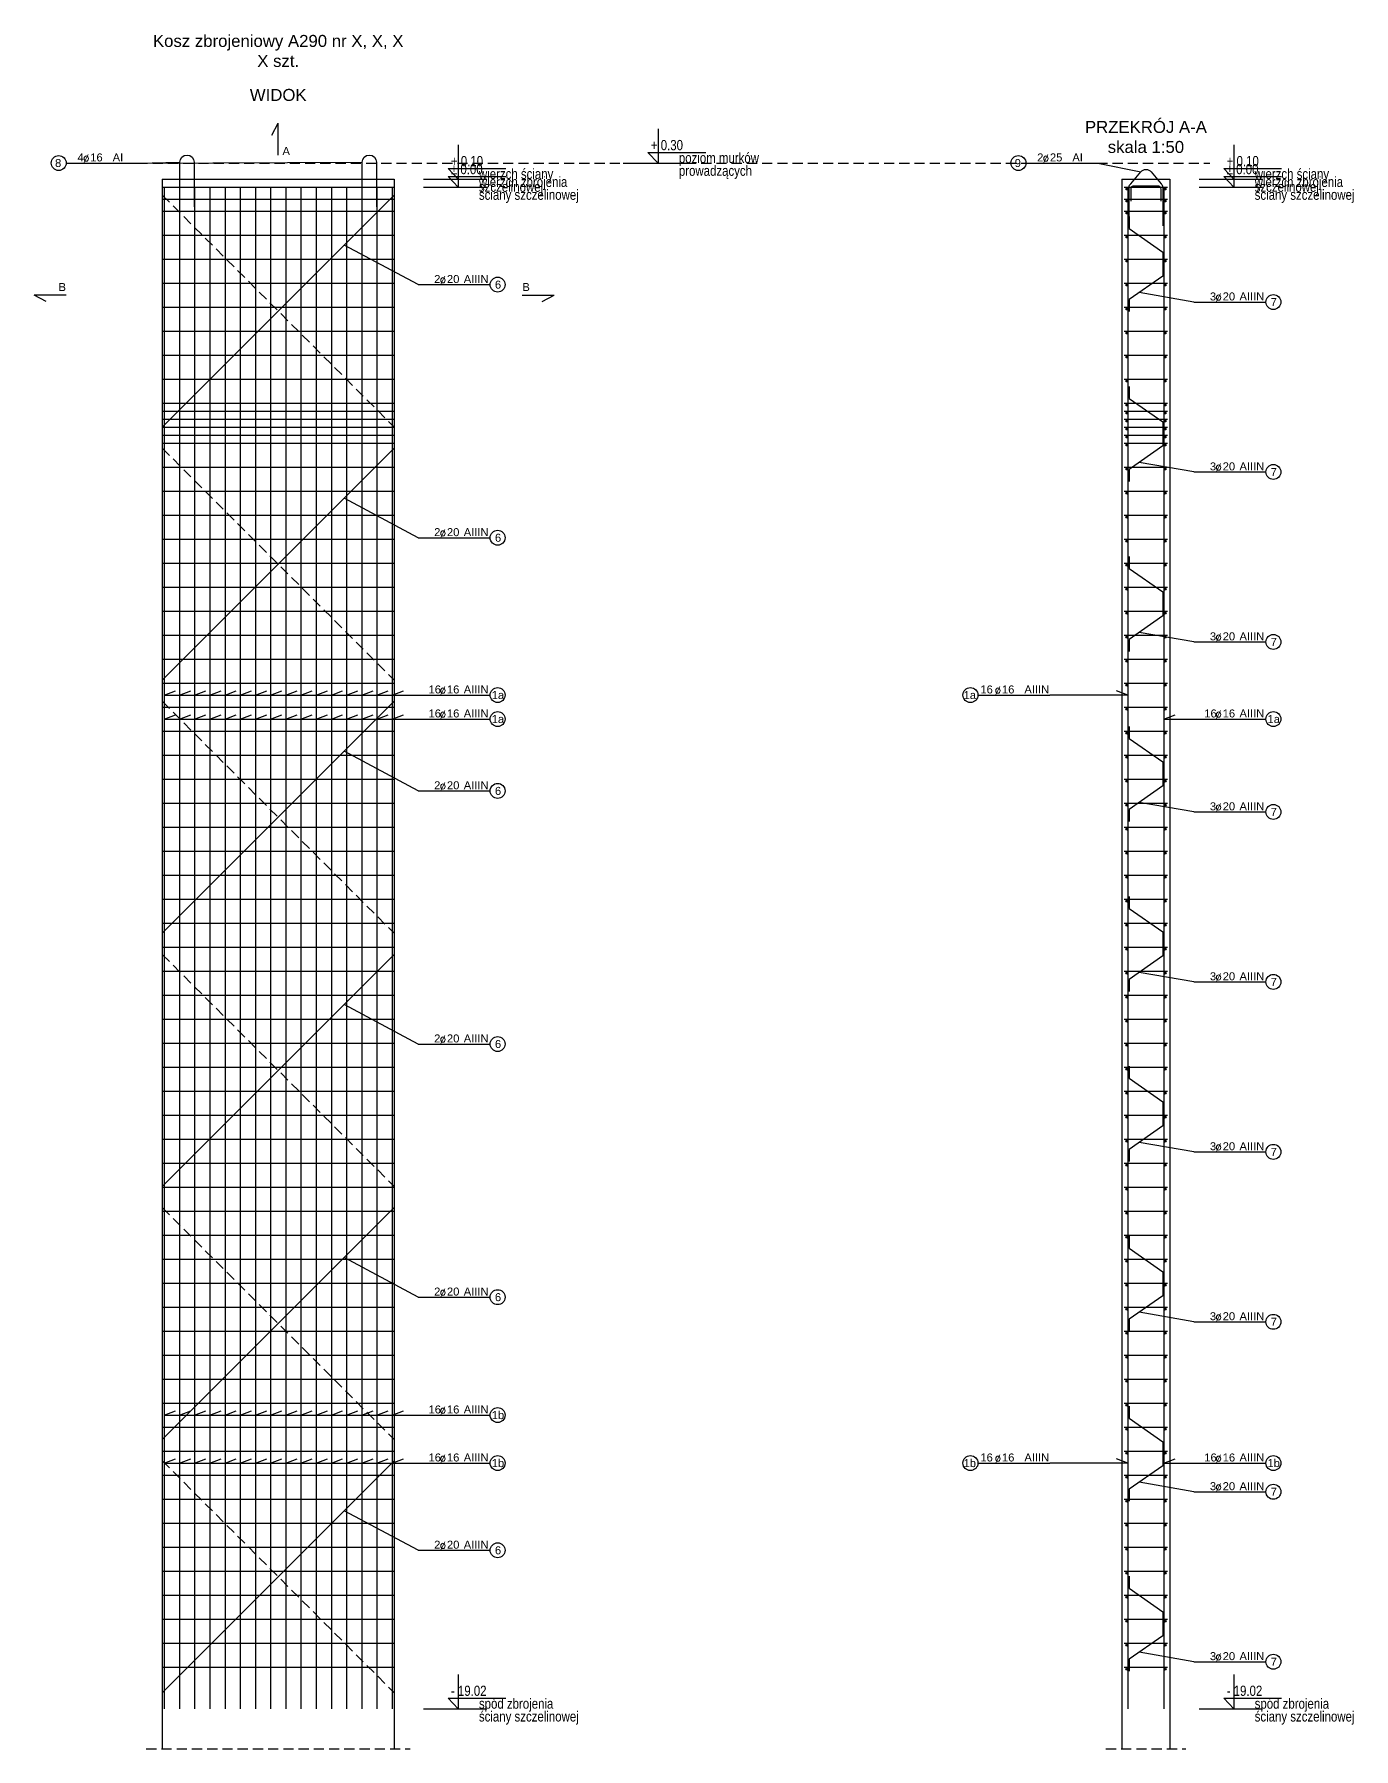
# Model space of a CAD drawing. Extents: x -5033 to 9347, y -17890 to -2362.
# Drawn here: x 2820 to 4470, y -6640 to -4497 of the extents above; entities that cross this region are included whole.
import ezdxf
from ezdxf.enums import TextEntityAlignment as Align

# ---------------------------------------------------------------- set-up
doc = ezdxf.new("R2010")
doc.units = 0
doc.header["$MEASUREMENT"] = 0
doc.linetypes.add('DASHED', pattern=[19.05, 12.7, -6.35])
for name, color, linetype in [('__SOL-KOTY_WYSOKOSCIOWE', 4, 'CONTINUOUS'), ('__SOL-OPISY', 4, 'CONTINUOUS'), ('__SOL-PRZERYWANA', 253, 'DASHED'), ('__SOL-WIDOK', 4, 'CONTINUOUS'), ('__SOL-ZBROJENIE', 3, 'CONTINUOUS')]:
    doc.layers.add(name, color=color, linetype=linetype)
doc.styles.add('ARIAL', font='arial.ttf', dxfattribs={"height": 2.5})
doc.styles.add('SIMPLEX', font='SIMPLEX.SHX', dxfattribs={"width": 0.8})
doc.styles.get("Standard").update_dxf_attribs({"font": 'arial.ttf'})

# ---------------------------------------------------------------- blocks, each defined once
blk = doc.blocks.new('OPIS_PRAWY')
at = {"layer": '__SOL-OPISY'}
blk.add_line((0, 0), (90, 0), dxfattribs=at)
blk.add_circle((99.4, 0), 9.36, dxfattribs=at)
at = {"layer": '__SOL-OPISY', "style": 'SIMPLEX', "width": 0.9}
blk.add_text(' %%c ', height=10, dxfattribs=at).set_placement((20.9, 0.5))
at = {"layer": '__SOL-OPISY', "style": 'ARIAL', "width": 0.8}
blk.add_attdef('ILOSC', text='', height=10, dxfattribs=at).set_placement((27.1, 0.1), align=Align.RIGHT)
for tag, p in [('SREDNICA', (35.4, 0.1)), ('STAL', (58.4, 0.5))]:
    blk.add_attdef(tag, p, '', height=10, dxfattribs=at)
for tag, p in [('NUMER', (99.4, 0)), ('DLUGOSC', (52.8, -6.1))]:
    blk.add_attdef(tag, text='', height=10, dxfattribs=at).set_placement(p, align=Align.MIDDLE)
blk = doc.blocks.new('OPIS_LEWY')
at = {"layer": '__SOL-OPISY'}
blk.add_line((-90, 0), (0, 0), dxfattribs=at)
blk.add_circle((-99.4, 0), 9.36, dxfattribs=at)
at = {"layer": '__SOL-OPISY', "style": 'SIMPLEX', "width": 0.9}
blk.add_text(' %%c ', height=10, dxfattribs=at).set_placement((-75, 0.5))
at = {"layer": '__SOL-OPISY', "style": 'ARIAL', "width": 0.8}
for tag, p in [('NUMER', (-99.4, 0)), ('DLUGOSC', (-58.9, -6.6))]:
    blk.add_attdef(tag, text='', height=10, dxfattribs=at).set_placement(p, align=Align.MIDDLE)
blk.add_attdef('ILOSC', text='', height=10, dxfattribs=at).set_placement((-74, 0.1), align=Align.RIGHT)
for tag, p in [('SREDNICA', (-65.8, 0.1)), ('STAL', (-42.7, 0.3))]:
    blk.add_attdef(tag, p, '', height=10, dxfattribs=at)
blk = doc.blocks.new('KOTA')
at = {"layer": '__SOL-KOTY_WYSOKOSCIOWE'}
for p, q in [((0, 33.4), (0, 0)), ((-34, 0), (28, 0)), ((0, 0), (-9.9, 10.4)), ((-9.9, 10.4), (46.5, 10.4))]:
    blk.add_line(p, q, dxfattribs=at)
at = {"layer": '__SOL-KOTY_WYSOKOSCIOWE', "style": 'ARIAL', "width": 0.8}
blk.add_attdef('RZEDNA', (500.5, 15.9), '', height=10.4, dxfattribs=at)

msp = doc.modelspace()

# ---------------------------------------------------------------- hatches: boundary and pattern name
at = {"layer": '__SOL-ZBROJENIE'}
for points in [[(4187.2, -4690.5, 1), (4184.8, -4690.5, 1)], [(4235.2, -4690.5, 1), (4232.8, -4690.5, 1)], [(4187.2, -4705.5, 1), (4184.8, -4705.5, 1)], [(4235.2, -4705.5, 1), (4232.8, -4705.5, 1)], [(4187.2, -4720.5, 1), (4184.8, -4720.5, 1)], [(4235.2, -4720.5, 1), (4232.8, -4720.5, 1)], [(4187.2, -4750.5, 1), (4184.8, -4750.5, 1)], [(4235.2, -4750.5, 1), (4232.8, -4750.5, 1)], [(4187.2, -4780.5, 1), (4184.8, -4780.5, 1)], [(4235.2, -4780.5, 1), (4232.8, -4780.5, 1)], [(4187.2, -4810.5, 1), (4184.8, -4810.5, 1)], [(4235.2, -4810.5, 1), (4232.8, -4810.5, 1)], [(4187.2, -4840.5, 1), (4184.8, -4840.5, 1)], [(4235.2, -4840.5, 1), (4232.8, -4840.5, 1)], [(4187.2, -4870.5, 1), (4184.8, -4870.5, 1)], [(4235.2, -4870.5, 1), (4232.8, -4870.5, 1)], [(4187.2, -4900.5, 1), (4184.8, -4900.5, 1)], [(4235.2, -4900.5, 1), (4232.8, -4900.5, 1)], [(4187.2, -4930.5, 1), (4184.8, -4930.5, 1)], [(4235.2, -4930.5, 1), (4232.8, -4930.5, 1)], [(4187.2, -4960.5, 1), (4184.8, -4960.5, 1)], [(4187.2, -4970.5, 1), (4184.8, -4970.5, 1)], [(4235.2, -4960.5, 1), (4232.8, -4960.5, 1)], [(4235.2, -4970.5, 1), (4232.8, -4970.5, 1)], [(4187.2, -4980.5, 1), (4184.8, -4980.5, 1)], [(4187.2, -4990.5, 1), (4184.8, -4990.5, 1)], [(4235.2, -4980.5, 1), (4232.8, -4980.5, 1)], [(4235.2, -4990.5, 1), (4232.8, -4990.5, 1)], [(4187.2, -5000.5, 1), (4184.8, -5000.5, 1)], [(4187.2, -5010.5, 1), (4184.8, -5010.5, 1)], [(4235.2, -5000.5, 1), (4232.8, -5000.5, 1)], [(4235.2, -5010.5, 1), (4232.8, -5010.5, 1)], [(4187.2, -5040.5, 1), (4184.8, -5040.5, 1)], [(4235.2, -5040.5, 1), (4232.8, -5040.5, 1)], [(4187.2, -5070.5, 1), (4184.8, -5070.5, 1)], [(4235.2, -5070.5, 1), (4232.8, -5070.5, 1)], [(4187.2, -5100.5, 1), (4184.8, -5100.5, 1)], [(4235.2, -5100.5, 1), (4232.8, -5100.5, 1)], [(4187.2, -5130.5, 1), (4184.8, -5130.5, 1)], [(4235.2, -5130.5, 1), (4232.8, -5130.5, 1)], [(4187.2, -5160.5, 1), (4184.8, -5160.5, 1)], [(4235.2, -5160.5, 1), (4232.8, -5160.5, 1)], [(4187.2, -5190.5, 1), (4184.8, -5190.5, 1)], [(4235.2, -5190.5, 1), (4232.8, -5190.5, 1)], [(4187.2, -5220.5, 1), (4184.8, -5220.5, 1)], [(4235.2, -5220.5, 1), (4232.8, -5220.5, 1)], [(4187.2, -5250.5, 1), (4184.8, -5250.5, 1)], [(4235.2, -5250.5, 1), (4232.8, -5250.5, 1)], [(4187.2, -5280.5, 1), (4184.8, -5280.5, 1)], [(4235.2, -5280.5, 1), (4232.8, -5280.5, 1)], [(4187.2, -5310.5, 1), (4184.8, -5310.5, 1)], [(4235.2, -5310.5, 1), (4232.8, -5310.5, 1)], [(4187.2, -5340.5, 1), (4184.8, -5340.5, 1)], [(4235.2, -5340.5, 1), (4232.8, -5340.5, 1)], [(4187.2, -5370.5, 1), (4184.8, -5370.5, 1)], [(4235.2, -5370.5, 1), (4232.8, -5370.5, 1)], [(4187.2, -5400.5, 1), (4184.8, -5400.5, 1)], [(4235.2, -5400.5, 1), (4232.8, -5400.5, 1)], [(4187.2, -5430.5, 1), (4184.8, -5430.5, 1)], [(4235.2, -5430.5, 1), (4232.8, -5430.5, 1)], [(4187.2, -5460.5, 1), (4184.8, -5460.5, 1)], [(4235.2, -5460.5, 1), (4232.8, -5460.5, 1)], [(4187.2, -5490.5, 1), (4184.8, -5490.5, 1)], [(4235.2, -5490.5, 1), (4232.8, -5490.5, 1)], [(4187.2, -5520.5, 1), (4184.8, -5520.5, 1)], [(4235.2, -5520.5, 1), (4232.8, -5520.5, 1)], [(4187.2, -5550.5, 1), (4184.8, -5550.5, 1)], [(4235.2, -5550.5, 1), (4232.8, -5550.5, 1)], [(4187.2, -5580.5, 1), (4184.8, -5580.5, 1)], [(4235.2, -5580.5, 1), (4232.8, -5580.5, 1)], [(4187.2, -5610.5, 1), (4184.8, -5610.5, 1)], [(4235.2, -5610.5, 1), (4232.8, -5610.5, 1)], [(4187.2, -5640.5, 1), (4184.8, -5640.5, 1)], [(4235.2, -5640.5, 1), (4232.8, -5640.5, 1)], [(4187.2, -5670.5, 1), (4184.8, -5670.5, 1)], [(4235.2, -5670.5, 1), (4232.8, -5670.5, 1)], [(4187.2, -5700.5, 1), (4184.8, -5700.5, 1)], [(4235.2, -5700.5, 1), (4232.8, -5700.5, 1)], [(4187.2, -5730.5, 1), (4184.8, -5730.5, 1)], [(4235.2, -5730.5, 1), (4232.8, -5730.5, 1)], [(4187.2, -5760.5, 1), (4184.8, -5760.5, 1)], [(4235.2, -5760.5, 1), (4232.8, -5760.5, 1)], [(4187.2, -5790.5, 1), (4184.8, -5790.5, 1)], [(4235.2, -5790.5, 1), (4232.8, -5790.5, 1)], [(4187.2, -5820.5, 1), (4184.8, -5820.5, 1)], [(4235.2, -5820.5, 1), (4232.8, -5820.5, 1)], [(4187.2, -5850.5, 1), (4184.8, -5850.5, 1)], [(4235.2, -5850.5, 1), (4232.8, -5850.5, 1)], [(4187.2, -5880.5, 1), (4184.8, -5880.5, 1)], [(4235.2, -5880.5, 1), (4232.8, -5880.5, 1)], [(4187.2, -5910.5, 1), (4184.8, -5910.5, 1)], [(4235.2, -5910.5, 1), (4232.8, -5910.5, 1)], [(4187.2, -5940.5, 1), (4184.8, -5940.5, 1)], [(4235.2, -5940.5, 1), (4232.8, -5940.5, 1)], [(4187.2, -5970.5, 1), (4184.8, -5970.5, 1)], [(4235.2, -5970.5, 1), (4232.8, -5970.5, 1)], [(4187.2, -6000.5, 1), (4184.8, -6000.5, 1)], [(4235.2, -6000.5, 1), (4232.8, -6000.5, 1)], [(4187.2, -6030.5, 1), (4184.8, -6030.5, 1)], [(4235.2, -6030.5, 1), (4232.8, -6030.5, 1)], [(4187.2, -6060.5, 1), (4184.8, -6060.5, 1)], [(4235.2, -6060.5, 1), (4232.8, -6060.5, 1)], [(4187.2, -6090.5, 1), (4184.8, -6090.5, 1)], [(4235.2, -6090.5, 1), (4232.8, -6090.5, 1)], [(4187.2, -6120.5, 1), (4184.8, -6120.5, 1)], [(4235.2, -6120.5, 1), (4232.8, -6120.5, 1)], [(4187.2, -6150.5, 1), (4184.8, -6150.5, 1)], [(4235.2, -6150.5, 1), (4232.8, -6150.5, 1)], [(4187.2, -6180.5, 1), (4184.8, -6180.5, 1)], [(4235.2, -6180.5, 1), (4232.8, -6180.5, 1)], [(4187.2, -6210.5, 1), (4184.8, -6210.5, 1)], [(4235.2, -6210.5, 1), (4232.8, -6210.5, 1)], [(4187.2, -6240.5, 1), (4184.8, -6240.5, 1)], [(4235.2, -6240.5, 1), (4232.8, -6240.5, 1)], [(4187.2, -6270.5, 1), (4184.8, -6270.5, 1)], [(4235.2, -6270.5, 1), (4232.8, -6270.5, 1)], [(4187.2, -6300.5, 1), (4184.8, -6300.5, 1)], [(4235.2, -6300.5, 1), (4232.8, -6300.5, 1)], [(4187.2, -6330.5, 1), (4184.8, -6330.5, 1)], [(4235.2, -6330.5, 1), (4232.8, -6330.5, 1)], [(4187.2, -6360.5, 1), (4184.8, -6360.5, 1)], [(4235.2, -6360.5, 1), (4232.8, -6360.5, 1)], [(4187.2, -6390.5, 1), (4184.8, -6390.5, 1)], [(4235.2, -6390.5, 1), (4232.8, -6390.5, 1)], [(4187.2, -6420.5, 1), (4184.8, -6420.5, 1)], [(4235.2, -6420.5, 1), (4232.8, -6420.5, 1)], [(4187.2, -6450.5, 1), (4184.8, -6450.5, 1)], [(4235.2, -6450.5, 1), (4232.8, -6450.5, 1)], [(4187.2, -6480.5, 1), (4184.8, -6480.5, 1)], [(4235.2, -6480.5, 1), (4232.8, -6480.5, 1)], [(4187.2, -6510.5, 1), (4184.8, -6510.5, 1)], [(4235.2, -6510.5, 1), (4232.8, -6510.5, 1)], [(4187.2, -6540.5, 1), (4184.8, -6540.5, 1)], [(4235.2, -6540.5, 1), (4232.8, -6540.5, 1)]]:
    msp.add_hatch(color=256, dxfattribs=at).paths.add_polyline_path(points)

# ---------------------------------------------------------------- linework, layer by layer
at = {"layer": '__SOL-OPISY'}
for p, q in [((3117, -4623), (3125, -4608)), ((3125, -4648), (3125, -4608)), ((2950, -4658), (3002, -4657)), ((2950, -4658), (3230, -4657)), ((4150, -4658), (4203.5, -4669.22)), ((3300, -4810), (3207.5, -4760.5)), ((4270, -4831.75), (4201.52, -4819.87)), ((2860, -4823), (2820, -4823)), ((2835, -4831), (2820, -4823)), ((3430, -4823), (3470, -4823)), ((3455, -4831), (3470, -4823)), ((4270, -5044.19), (4201.52, -5032.31)), ((3300, -5126.4), (3207.5, -5076.9)), ((4270, -5256.64), (4201.52, -5244.76)), ((2982.5, -5323), (2996.6, -5317.87)), ((2982.5, -5323), (3300, -5323)), ((3001.5, -5323), (3015.6, -5317.87)), ((3020.5, -5323), (3034.6, -5317.87)), ((3039.5, -5323), (3053.6, -5317.87)), ((3058.5, -5323), (3072.6, -5317.87)), ((3077.5, -5323), (3091.6, -5317.87)), ((3096.5, -5323), (3110.6, -5317.87)), ((3115.5, -5323), (3129.6, -5317.87)), ((3134.5, -5323), (3148.6, -5317.87)), ((3153.5, -5323), (3167.6, -5317.87)), ((3172.5, -5323), (3186.6, -5317.87)), ((3191.5, -5323), (3205.6, -5317.87)), ((3210.5, -5323), (3224.6, -5317.87)), ((3229.5, -5323), (3243.6, -5317.87)), ((3248.5, -5323), (3262.6, -5317.87)), ((3267.5, -5323), (3281.6, -5317.87)), ((4187.5, -5323), (4090, -5323)), ((4187.5, -5323), (4173.4, -5317.87)), ((2982.5, -5353), (2996.6, -5347.87)), ((2982.5, -5353), (3300, -5353)), ((3001.5, -5353), (3015.6, -5347.87)), ((3020.5, -5353), (3034.6, -5347.87)), ((3039.5, -5353), (3053.6, -5347.87)), ((3058.5, -5353), (3072.6, -5347.87)), ((3077.5, -5353), (3091.6, -5347.87)), ((3096.5, -5353), (3110.6, -5347.87)), ((3115.5, -5353), (3129.6, -5347.87)), ((3134.5, -5353), (3148.6, -5347.87)), ((3153.5, -5353), (3167.6, -5347.87)), ((3172.5, -5353), (3186.6, -5347.87)), ((3191.5, -5353), (3205.6, -5347.87)), ((3210.5, -5353), (3224.6, -5347.87)), ((3229.5, -5353), (3243.6, -5347.87)), ((3248.5, -5353), (3262.6, -5347.87)), ((3267.5, -5353), (3281.6, -5347.87)), ((4232.5, -5353), (4246.6, -5347.87)), ((4232.5, -5353), (4270, -5353)), ((3300, -5442.8), (3207.5, -5393.3)), ((4270, -5469.08), (4201.52, -5457.2)), ((4270, -5681.53), (4201.52, -5669.64)), ((3300, -5759.2), (3207.5, -5709.7)), ((4270, -5893.97), (4201.52, -5882.09)), ((3300, -6075.6), (3207.5, -6026.1)), ((4270, -6106.42), (4201.52, -6094.53)), ((2982.5, -6223), (2996.6, -6217.87)), ((2982.5, -6223), (3300, -6223)), ((3001.5, -6223), (3015.6, -6217.87)), ((3020.5, -6223), (3034.6, -6217.87)), ((3039.5, -6223), (3053.6, -6217.87)), ((3058.5, -6223), (3072.6, -6217.87)), ((3077.5, -6223), (3091.6, -6217.87)), ((3096.5, -6223), (3110.6, -6217.87)), ((3115.5, -6223), (3129.6, -6217.87)), ((3134.5, -6223), (3148.6, -6217.87)), ((3153.5, -6223), (3167.6, -6217.87)), ((3172.5, -6223), (3186.6, -6217.87)), ((3191.5, -6223), (3205.6, -6217.87)), ((3210.5, -6223), (3224.6, -6217.87)), ((3229.5, -6223), (3243.6, -6217.87)), ((3248.5, -6223), (3262.6, -6217.87)), ((3267.5, -6223), (3281.6, -6217.87)), ((2982.5, -6283), (2996.6, -6277.87)), ((3001.5, -6283), (3015.6, -6277.87)), ((3020.5, -6283), (3034.6, -6277.87)), ((3039.5, -6283), (3053.6, -6277.87)), ((3058.5, -6283), (3072.6, -6277.87)), ((3077.5, -6283), (3091.6, -6277.87)), ((3096.5, -6283), (3110.6, -6277.87)), ((3115.5, -6283), (3129.6, -6277.87)), ((3134.5, -6283), (3148.6, -6277.87)), ((3153.5, -6283), (3167.6, -6277.87)), ((3172.5, -6283), (3186.6, -6277.87)), ((3191.5, -6283), (3205.6, -6277.87)), ((3210.5, -6283), (3224.6, -6277.87)), ((3229.5, -6283), (3243.6, -6277.87)), ((3248.5, -6283), (3262.6, -6277.87)), ((3267.5, -6283), (3281.6, -6277.87)), ((4187.5, -6283), (4173.4, -6277.87)), ((4232.5, -6283), (4246.6, -6277.87)), ((2982.5, -6283), (3300, -6283)), ((4187.5, -6283), (4090, -6283)), ((4232.5, -6283), (4270, -6283)), ((4270, -6318.86), (4201.52, -6306.98)), ((3300, -6392), (3207.5, -6342.5)), ((4270, -6531.3), (4201.52, -6519.42))]:
    msp.add_line(p, q, dxfattribs=at)
at = {"layer": '__SOL-PRZERYWANA'}
for p, q in [((2930, -4658), (4290, -4658)), ((2960, -6640), (3290, -6640)), ((4160, -6640), (4260, -6640))]:
    msp.add_line(p, q, dxfattribs=at)
for points in [[(2980, -4678), (2980, -4698), (3270, -4988), (3270, -5008)], [(2980, -4994.4), (2980, -5014.4), (3270, -5304.4), (3270, -5324.4)], [(2980, -5310.8), (2980, -5330.8), (3270, -5620.8), (3270, -5640.8)], [(2980, -5627.2), (2980, -5647.2), (3270, -5937.2), (3270, -5957.2)], [(2980, -5943.6), (2980, -5963.6), (3270, -6253.6), (3270, -6273.6)], [(2980, -6260), (2980, -6280), (3270, -6570), (3270, -6590)]]:
    msp.add_lwpolyline(points, dxfattribs=at)
at = {"layer": '__SOL-WIDOK'}
for p, q in [((2980, -4678), (2980, -6640)), ((2980, -4678), (3270, -4678)), ((3270, -4678), (3270, -6640)), ((4180, -4678), (4180, -6640)), ((4180, -4678), (4240, -4678)), ((4240, -4678), (4240, -6640))]:
    msp.add_line(p, q, dxfattribs=at)
at = {"layer": '__SOL-ZBROJENIE'}
for p, q in [((2980, -4688), (3270, -4688)), ((2982.5, -4688), (2982.5, -6590)), ((3001.5, -4688), (3001.5, -6590)), ((3020.5, -4688), (3020.5, -6590)), ((3039.5, -4688), (3039.5, -6590)), ((3058.5, -4688), (3058.5, -6590)), ((3077.5, -4688), (3077.5, -6590)), ((3096.5, -4688), (3096.5, -6590)), ((3115.5, -4688), (3115.5, -6590)), ((3134.5, -4688), (3134.5, -6590)), ((3153.5, -4688), (3153.5, -6590)), ((3172.5, -4688), (3172.5, -6590)), ((3191.5, -4688), (3191.5, -6590)), ((3210.5, -4688), (3210.5, -6590)), ((3229.5, -4688), (3229.5, -6590)), ((3248.5, -4688), (3248.5, -6590)), ((3267.5, -4688), (3267.5, -6590)), ((4183, -4688), (4237, -4688)), ((4187.5, -4688), (4187.5, -6590)), ((4232.5, -4688), (4232.5, -6590)), ((2980, -4703), (3270, -4703)), ((4183, -4703), (4237, -4703)), ((2980, -4718), (3270, -4718)), ((4183, -4718), (4237, -4718)), ((2980, -4748), (3270, -4748)), ((4183, -4748), (4237, -4748)), ((2980, -4778), (3270, -4778)), ((4183, -4778), (4237, -4778)), ((2980, -4808), (3270, -4808)), ((4183, -4808), (4237, -4808)), ((2980, -4838), (3270, -4838)), ((4183, -4838), (4237, -4838)), ((2980, -4868), (3270, -4868)), ((4183, -4868), (4237, -4868)), ((2980, -4898), (3270, -4898)), ((4183, -4898), (4237, -4898)), ((2980, -4928), (3270, -4928)), ((4183, -4928), (4237, -4928)), ((2980, -4958), (3270, -4958)), ((2980, -4968), (3270, -4968)), ((4183, -4958), (4237, -4958)), ((4183, -4968), (4237, -4968)), ((2980, -4978), (3270, -4978)), ((2980, -4988), (3270, -4988)), ((4183, -4978), (4237, -4978)), ((4183, -4988), (4237, -4988)), ((2980, -4998), (3270, -4998)), ((2980, -5008), (3270, -5008)), ((4183, -4998), (4237, -4998)), ((4183, -5008), (4237, -5008)), ((2980, -5038), (3270, -5038)), ((4183, -5038), (4237, -5038)), ((2980, -5068), (3270, -5068)), ((4183, -5068), (4237, -5068)), ((2980, -5098), (3270, -5098)), ((4183, -5098), (4237, -5098)), ((2980, -5128), (3270, -5128)), ((4183, -5128), (4237, -5128)), ((2980, -5158), (3270, -5158)), ((4183, -5158), (4237, -5158)), ((2980, -5188), (3270, -5188)), ((4183, -5188), (4237, -5188)), ((2980, -5218), (3270, -5218)), ((4183, -5218), (4237, -5218)), ((2980, -5248), (3270, -5248)), ((4183, -5248), (4237, -5248)), ((2980, -5278), (3270, -5278)), ((4183, -5278), (4237, -5278)), ((2980, -5308), (3270, -5308)), ((4183, -5308), (4237, -5308)), ((2980, -5338), (3270, -5338)), ((4183, -5338), (4237, -5338)), ((2980, -5368), (3270, -5368)), ((4183, -5368), (4237, -5368)), ((2980, -5398), (3270, -5398)), ((4183, -5398), (4237, -5398)), ((2980, -5428), (3270, -5428)), ((4183, -5428), (4237, -5428)), ((2980, -5458), (3270, -5458)), ((4183, -5458), (4237, -5458)), ((2980, -5488), (3270, -5488)), ((4183, -5488), (4237, -5488)), ((2980, -5518), (3270, -5518)), ((4183, -5518), (4237, -5518)), ((2980, -5548), (3270, -5548)), ((4183, -5548), (4237, -5548)), ((2980, -5578), (3270, -5578)), ((4183, -5578), (4237, -5578)), ((2980, -5608), (3270, -5608)), ((4183, -5608), (4237, -5608)), ((2980, -5638), (3270, -5638)), ((4183, -5638), (4237, -5638)), ((2980, -5668), (3270, -5668)), ((4183, -5668), (4237, -5668)), ((2980, -5698), (3270, -5698)), ((4183, -5698), (4237, -5698)), ((2980, -5728), (3270, -5728)), ((4183, -5728), (4237, -5728)), ((2980, -5758), (3270, -5758)), ((4183, -5758), (4237, -5758)), ((2980, -5788), (3270, -5788)), ((4183, -5788), (4237, -5788)), ((2980, -5818), (3270, -5818)), ((4183, -5818), (4237, -5818)), ((2980, -5848), (3270, -5848)), ((4183, -5848), (4237, -5848)), ((2980, -5878), (3270, -5878)), ((4183, -5878), (4237, -5878)), ((2980, -5908), (3270, -5908)), ((4183, -5908), (4237, -5908)), ((2980, -5938), (3270, -5938)), ((4183, -5938), (4237, -5938)), ((2980, -5968), (3270, -5968)), ((4183, -5968), (4237, -5968)), ((2980, -5998), (3270, -5998)), ((4183, -5998), (4237, -5998)), ((2980, -6028), (3270, -6028)), ((4183, -6028), (4237, -6028)), ((2980, -6058), (3270, -6058)), ((4183, -6058), (4237, -6058)), ((2980, -6088), (3270, -6088)), ((4183, -6088), (4237, -6088)), ((2980, -6118), (3270, -6118)), ((4183, -6118), (4237, -6118)), ((2980, -6148), (3270, -6148)), ((4183, -6148), (4237, -6148)), ((2980, -6178), (3270, -6178)), ((4183, -6178), (4237, -6178)), ((2980, -6208), (3270, -6208)), ((4183, -6208), (4237, -6208)), ((2980, -6238), (3270, -6238)), ((4183, -6238), (4237, -6238)), ((2980, -6268), (3270, -6268)), ((4183, -6268), (4237, -6268)), ((2980, -6298), (3270, -6298)), ((4183, -6298), (4237, -6298)), ((2980, -6328), (3270, -6328)), ((4183, -6328), (4237, -6328)), ((2980, -6358), (3270, -6358)), ((4183, -6358), (4237, -6358)), ((2980, -6388), (3270, -6388)), ((4183, -6388), (4237, -6388)), ((2980, -6418), (3270, -6418)), ((4183, -6418), (4237, -6418)), ((2980, -6448), (3270, -6448)), ((4183, -6448), (4237, -6448)), ((2980, -6478), (3270, -6478)), ((4183, -6478), (4237, -6478)), ((2980, -6508), (3270, -6508)), ((4183, -6508), (4237, -6508)), ((2980, -6538), (3270, -6538)), ((4183, -6538), (4237, -6538))]:
    msp.add_line(p, q, dxfattribs=at)
for points in [[(3002, -4712.86), (3002, -4657, -1), (3020, -4657), (3020, -4712.86)], [(3230, -4712.86), (3230, -4657, -1), (3248, -4657), (3248, -4712.86)], [(4189, -4736.5), (4189, -4688, -0.22), (4191, -4684.12), (4203.5, -4669.22, -0.5), (4216.5, -4669.22), (4229, -4684.12, -0.22), (4231, -4688), (4231, -4736.5)], [(4191.5, -4705.5), (4191.5, -4690.5, -0.48), (4195.5, -4686.5), (4224.5, -4686.5, -0.48), (4228.5, -4690.5), (4228.5, -4705.5)]]:
    msp.add_lwpolyline(points, format="xyb", dxfattribs=at)
for points in [[(3270, -4678), (3270, -4698), (2980, -4988), (2980, -5008)], [(4189, -4724.81), (4189, -4739.81), (4231, -4769.22), (4231, -4799.22), (4189, -4828.63), (4189, -4843.63)], [(4189, -4937.26), (4189, -4952.26), (4231, -4981.67), (4231, -5011.67), (4189, -5041.08), (4189, -5056.08)], [(3270, -4994.4), (3270, -5014.4), (2980, -5304.4), (2980, -5324.4)], [(4189, -5149.7), (4189, -5164.7), (4231, -5194.11), (4231, -5224.11), (4189, -5253.52), (4189, -5268.52)], [(3270, -5310.8), (3270, -5330.8), (2980, -5620.8), (2980, -5640.8)], [(4189, -5362.15), (4189, -5377.15), (4231, -5406.56), (4231, -5436.56), (4189, -5465.96), (4189, -5480.96)], [(4189, -5574.59), (4189, -5589.59), (4231, -5619), (4231, -5649), (4189, -5678.41), (4189, -5693.41)], [(3270, -5627.2), (3270, -5647.2), (2980, -5937.2), (2980, -5957.2)], [(4189, -5787.04), (4189, -5802.04), (4231, -5831.44), (4231, -5861.44), (4189, -5890.85), (4189, -5905.85)], [(3270, -5943.6), (3270, -5963.6), (2980, -6253.6), (2980, -6273.6)], [(4189, -5999.48), (4189, -6014.48), (4231, -6043.89), (4231, -6073.89), (4189, -6103.3), (4189, -6118.3)], [(4189, -6211.92), (4189, -6226.92), (4231, -6256.33), (4231, -6286.33), (4189, -6315.74), (4189, -6330.74)], [(3270, -6260), (3270, -6280), (2980, -6570), (2980, -6590)], [(4189, -6424.37), (4189, -6439.37), (4231, -6468.78), (4231, -6498.78), (4189, -6528.19), (4189, -6543.19)]]:
    msp.add_lwpolyline(points, dxfattribs=at)
for centre in [(4186, -4690.5), (4234, -4690.5), (4186, -4705.5), (4234, -4705.5), (4186, -4720.5), (4234, -4720.5), (4186, -4750.5), (4234, -4750.5), (4186, -4780.5), (4234, -4780.5), (4186, -4810.5), (4234, -4810.5), (4186, -4840.5), (4234, -4840.5), (4186, -4870.5), (4234, -4870.5), (4186, -4900.5), (4234, -4900.5), (4186, -4930.5), (4234, -4930.5), (4186, -4960.5), (4186, -4970.5), (4234, -4960.5), (4234, -4970.5), (4186, -4980.5), (4186, -4990.5), (4234, -4980.5), (4234, -4990.5), (4186, -5000.5), (4186, -5010.5), (4234, -5000.5), (4234, -5010.5), (4186, -5040.5), (4234, -5040.5), (4186, -5070.5), (4234, -5070.5), (4186, -5100.5), (4234, -5100.5), (4186, -5130.5), (4234, -5130.5), (4186, -5160.5), (4234, -5160.5), (4186, -5190.5), (4234, -5190.5), (4186, -5220.5), (4234, -5220.5), (4186, -5250.5), (4234, -5250.5), (4186, -5280.5), (4234, -5280.5), (4186, -5310.5), (4234, -5310.5), (4186, -5340.5), (4234, -5340.5), (4186, -5370.5), (4234, -5370.5), (4186, -5400.5), (4234, -5400.5), (4186, -5430.5), (4234, -5430.5), (4186, -5460.5), (4234, -5460.5), (4186, -5490.5), (4234, -5490.5), (4186, -5520.5), (4234, -5520.5), (4186, -5550.5), (4234, -5550.5), (4186, -5580.5), (4234, -5580.5), (4186, -5610.5), (4234, -5610.5), (4186, -5640.5), (4234, -5640.5), (4186, -5670.5), (4234, -5670.5), (4186, -5700.5), (4234, -5700.5), (4186, -5730.5), (4234, -5730.5), (4186, -5760.5), (4234, -5760.5), (4186, -5790.5), (4234, -5790.5), (4186, -5820.5), (4234, -5820.5), (4186, -5850.5), (4234, -5850.5), (4186, -5880.5), (4234, -5880.5), (4186, -5910.5), (4234, -5910.5), (4186, -5940.5), (4234, -5940.5), (4186, -5970.5), (4234, -5970.5), (4186, -6000.5), (4234, -6000.5), (4186, -6030.5), (4234, -6030.5), (4186, -6060.5), (4234, -6060.5), (4186, -6090.5), (4234, -6090.5), (4186, -6120.5), (4234, -6120.5), (4186, -6150.5), (4234, -6150.5), (4186, -6180.5), (4234, -6180.5), (4186, -6210.5), (4234, -6210.5), (4186, -6240.5), (4234, -6240.5), (4186, -6270.5), (4234, -6270.5), (4186, -6300.5), (4234, -6300.5), (4186, -6330.5), (4234, -6330.5), (4186, -6360.5), (4234, -6360.5), (4186, -6390.5), (4234, -6390.5), (4186, -6420.5), (4234, -6420.5), (4186, -6450.5), (4234, -6450.5), (4186, -6480.5), (4234, -6480.5), (4186, -6510.5), (4234, -6510.5), (4186, -6540.5), (4234, -6540.5)]:
    msp.add_circle(centre, 1.2, dxfattribs=at)

# ---------------------------------------------------------------- block references
at = {"layer": '__SOL-KOTY_WYSOKOSCIOWE'}
ref = msp.add_blockref('KOTA', (3600, -4658), dxfattribs=dict(at, xscale=1.28, yscale=1.28, zscale=1.28))
ref.add_attrib('RZEDNA', '+ 0.30', (3591, -4642), dxfattribs={"height": 12.8, "style": 'ARIAL', "width": 0.8})
ref.add_attrib('OPIS1', 'poziom murków', (3626, -4658), dxfattribs={"height": 12.8, "style": 'ARIAL', "width": 0.8})
ref.add_attrib('OPIS2', 'prowadzących', (3626, -4674), dxfattribs={"height": 12.8, "style": 'ARIAL', "width": 0.8})
ref = msp.add_blockref('KOTA', (3350, -4678), dxfattribs=dict(at, xscale=1.28, yscale=1.28, zscale=1.28))
ref.add_attrib('RZEDNA', '+ 0.10', (3341, -4662), dxfattribs={"height": 12.8, "style": 'ARIAL', "width": 0.8})
ref.add_attrib('OPIS1', 'wierzch ściany', (3376, -4678), dxfattribs={"height": 12.8, "style": 'ARIAL', "width": 0.8})
ref.add_attrib('OPIS2', 'szczelinowej', (3376, -4694), dxfattribs={"height": 12.8, "style": 'ARIAL', "width": 0.8})
ref = msp.add_blockref('KOTA', (3350, -4688), dxfattribs=dict(at, xscale=1.28, yscale=1.28, zscale=1.28))
ref.add_attrib('RZEDNA', '%%p 0.00', (3341, -4672), dxfattribs={"height": 12.8, "style": 'ARIAL', "width": 0.8})
ref.add_attrib('OPIS1', 'wierzch zbrojenia', (3376, -4688), dxfattribs={"height": 12.8, "style": 'ARIAL', "width": 0.8})
ref.add_attrib('OPIS2', 'ściany szczelinowej', (3376, -4704), dxfattribs={"height": 12.8, "style": 'ARIAL', "width": 0.8})
ref = msp.add_blockref('KOTA', (4320, -4678), dxfattribs=dict(at, xscale=1.28, yscale=1.28, zscale=1.28))
ref.add_attrib('RZEDNA', '+ 0.10', (4311, -4662), dxfattribs={"height": 12.8, "style": 'ARIAL', "width": 0.8})
ref.add_attrib('OPIS1', 'wierzch ściany', (4346, -4678), dxfattribs={"height": 12.8, "style": 'ARIAL', "width": 0.8})
ref.add_attrib('OPIS2', 'szczelinowej', (4346, -4694), dxfattribs={"height": 12.8, "style": 'ARIAL', "width": 0.8})
ref = msp.add_blockref('KOTA', (4320, -4688), dxfattribs=dict(at, xscale=1.28, yscale=1.28, zscale=1.28))
ref.add_attrib('RZEDNA', '%%p 0.00', (4311, -4672), dxfattribs={"height": 12.8, "style": 'ARIAL', "width": 0.8})
ref.add_attrib('OPIS1', 'wierzch zbrojenia', (4346, -4688), dxfattribs={"height": 12.8, "style": 'ARIAL', "width": 0.8})
ref.add_attrib('OPIS2', 'ściany szczelinowej', (4346, -4704), dxfattribs={"height": 12.8, "style": 'ARIAL', "width": 0.8})
ref = msp.add_blockref('KOTA', (3350, -6590), dxfattribs=dict(at, xscale=1.28, yscale=1.28, zscale=1.28))
ref.add_attrib('RZEDNA', '- 19.02', (3341, -6574), dxfattribs={"height": 12.8, "style": 'ARIAL', "width": 0.8})
ref.add_attrib('OPIS1', 'spód zbrojenia', (3376, -6590), dxfattribs={"height": 12.8, "style": 'ARIAL', "width": 0.8})
ref.add_attrib('OPIS2', 'ściany szczelinowej', (3376, -6606), dxfattribs={"height": 12.8, "style": 'ARIAL', "width": 0.8})
ref = msp.add_blockref('KOTA', (4320, -6590), dxfattribs=dict(at, xscale=1.28, yscale=1.28, zscale=1.28))
ref.add_attrib('RZEDNA', '- 19.02', (4311, -6574), dxfattribs={"height": 12.8, "style": 'ARIAL', "width": 0.8})
ref.add_attrib('OPIS1', 'spód zbrojenia', (4346, -6590), dxfattribs={"height": 12.8, "style": 'ARIAL', "width": 0.8})
ref.add_attrib('OPIS2', 'ściany szczelinowej', (4346, -6606), dxfattribs={"height": 12.8, "style": 'ARIAL', "width": 0.8})
at = {"layer": '__SOL-OPISY'}
ref = msp.add_blockref('OPIS_LEWY', (2950, -4658), dxfattribs=at)
ref.add_attrib('ILOSC', '4', (2874, -4656), dxfattribs={"height": 10, "style": 'ARIAL'})
ref.add_attrib('SREDNICA', '16', (2890, -4656), dxfattribs={"height": 10, "style": 'ARIAL'})
ref.add_attrib('STAL', 'AI', (2918, -4656), dxfattribs={"height": 10, "style": 'ARIAL'})
ref.add_attrib('NUMER', '8', (2846, -4663), dxfattribs={"height": 10, "style": 'ARIAL'})
ref = msp.add_blockref('OPIS_LEWY', (4150, -4658), dxfattribs=at)
ref.add_attrib('ILOSC', '2', (4074, -4656), dxfattribs={"height": 10, "style": 'ARIAL'})
ref.add_attrib('SREDNICA', '25', (4090, -4656), dxfattribs={"height": 10, "style": 'ARIAL'})
ref.add_attrib('STAL', 'AI', (4118, -4656), dxfattribs={"height": 10, "style": 'ARIAL'})
ref.add_attrib('NUMER', '9', (4046, -4663), dxfattribs={"height": 10, "style": 'ARIAL'})
ref = msp.add_blockref('OPIS_PRAWY', (3300, -4810), dxfattribs=at)
ref.add_attrib('ILOSC', '2', (3320, -4808), dxfattribs={"height": 10, "style": 'ARIAL'})
ref.add_attrib('SREDNICA', '20', (3336, -4808), dxfattribs={"height": 10, "style": 'ARIAL'})
ref.add_attrib('STAL', 'AIIIN', (3357, -4808), dxfattribs={"height": 10, "style": 'ARIAL'})
ref.add_attrib('NUMER', '6', (3396, -4815), dxfattribs={"height": 10, "style": 'ARIAL'})
ref = msp.add_blockref('OPIS_PRAWY', (4270, -4831.75), dxfattribs=at)
ref.add_attrib('ILOSC', '3', (4290, -4829.75), dxfattribs={"height": 10, "style": 'ARIAL'})
ref.add_attrib('SREDNICA', '20', (4306, -4829.75), dxfattribs={"height": 10, "style": 'ARIAL'})
ref.add_attrib('STAL', 'AIIIN', (4327, -4829.75), dxfattribs={"height": 10, "style": 'ARIAL'})
ref.add_attrib('NUMER', '7', (4366, -4836.75), dxfattribs={"height": 10, "style": 'ARIAL'})
ref = msp.add_blockref('OPIS_PRAWY', (4270, -5044.19), dxfattribs=at)
ref.add_attrib('ILOSC', '3', (4290, -5042.19), dxfattribs={"height": 10, "style": 'ARIAL'})
ref.add_attrib('SREDNICA', '20', (4306, -5042.19), dxfattribs={"height": 10, "style": 'ARIAL'})
ref.add_attrib('STAL', 'AIIIN', (4327, -5042.19), dxfattribs={"height": 10, "style": 'ARIAL'})
ref.add_attrib('NUMER', '7', (4366, -5049.19), dxfattribs={"height": 10, "style": 'ARIAL'})
ref = msp.add_blockref('OPIS_PRAWY', (3300, -5126.4), dxfattribs=at)
ref.add_attrib('ILOSC', '2', (3320, -5124.4), dxfattribs={"height": 10, "style": 'ARIAL'})
ref.add_attrib('SREDNICA', '20', (3336, -5124.4), dxfattribs={"height": 10, "style": 'ARIAL'})
ref.add_attrib('STAL', 'AIIIN', (3357, -5124.4), dxfattribs={"height": 10, "style": 'ARIAL'})
ref.add_attrib('NUMER', '6', (3396, -5131.4), dxfattribs={"height": 10, "style": 'ARIAL'})
ref = msp.add_blockref('OPIS_PRAWY', (4270, -5256.64), dxfattribs=at)
ref.add_attrib('ILOSC', '3', (4290, -5254.64), dxfattribs={"height": 10, "style": 'ARIAL'})
ref.add_attrib('SREDNICA', '20', (4306, -5254.64), dxfattribs={"height": 10, "style": 'ARIAL'})
ref.add_attrib('STAL', 'AIIIN', (4327, -5254.64), dxfattribs={"height": 10, "style": 'ARIAL'})
ref.add_attrib('NUMER', '7', (4366, -5261.64), dxfattribs={"height": 10, "style": 'ARIAL'})
ref = msp.add_blockref('OPIS_PRAWY', (3300, -5323), dxfattribs=at)
ref.add_attrib('ILOSC', '16', (3313, -5321), dxfattribs={"height": 10, "style": 'ARIAL'})
ref.add_attrib('SREDNICA', '16', (3336, -5321), dxfattribs={"height": 10, "style": 'ARIAL'})
ref.add_attrib('STAL', 'AIIIN', (3357, -5321), dxfattribs={"height": 10, "style": 'ARIAL'})
ref.add_attrib('NUMER', '1a', (3392, -5328), dxfattribs={"height": 10, "style": 'ARIAL'})
ref = msp.add_blockref('OPIS_LEWY', (4090, -5323), dxfattribs=at)
ref.add_attrib('ILOSC', '16', (4003, -5321), dxfattribs={"height": 10, "style": 'ARIAL'})
ref.add_attrib('SREDNICA', '16', (4030, -5321), dxfattribs={"height": 10, "style": 'ARIAL'})
ref.add_attrib('STAL', 'AIIIN', (4058, -5321), dxfattribs={"height": 10, "style": 'ARIAL'})
ref.add_attrib('NUMER', '1a', (3982, -5328), dxfattribs={"height": 10, "style": 'ARIAL'})
ref = msp.add_blockref('OPIS_PRAWY', (3300, -5353), dxfattribs=at)
ref.add_attrib('ILOSC', '16', (3313, -5351), dxfattribs={"height": 10, "style": 'ARIAL'})
ref.add_attrib('SREDNICA', '16', (3336, -5351), dxfattribs={"height": 10, "style": 'ARIAL'})
ref.add_attrib('STAL', 'AIIIN', (3357, -5351), dxfattribs={"height": 10, "style": 'ARIAL'})
ref.add_attrib('NUMER', '1a', (3392, -5358), dxfattribs={"height": 10, "style": 'ARIAL'})
ref = msp.add_blockref('OPIS_PRAWY', (4270, -5353), dxfattribs=at)
ref.add_attrib('ILOSC', '16', (4283, -5351), dxfattribs={"height": 10, "style": 'ARIAL'})
ref.add_attrib('SREDNICA', '16', (4306, -5351), dxfattribs={"height": 10, "style": 'ARIAL'})
ref.add_attrib('STAL', 'AIIIN', (4327, -5351), dxfattribs={"height": 10, "style": 'ARIAL'})
ref.add_attrib('NUMER', '1a', (4362, -5358), dxfattribs={"height": 10, "style": 'ARIAL'})
ref = msp.add_blockref('OPIS_PRAWY', (3300, -5442.8), dxfattribs=at)
ref.add_attrib('ILOSC', '2', (3320, -5440.8), dxfattribs={"height": 10, "style": 'ARIAL'})
ref.add_attrib('SREDNICA', '20', (3336, -5440.8), dxfattribs={"height": 10, "style": 'ARIAL'})
ref.add_attrib('STAL', 'AIIIN', (3357, -5440.8), dxfattribs={"height": 10, "style": 'ARIAL'})
ref.add_attrib('NUMER', '6', (3396, -5447.8), dxfattribs={"height": 10, "style": 'ARIAL'})
ref = msp.add_blockref('OPIS_PRAWY', (4270, -5469.08), dxfattribs=at)
ref.add_attrib('ILOSC', '3', (4290, -5467.08), dxfattribs={"height": 10, "style": 'ARIAL'})
ref.add_attrib('SREDNICA', '20', (4306, -5467.08), dxfattribs={"height": 10, "style": 'ARIAL'})
ref.add_attrib('STAL', 'AIIIN', (4327, -5467.08), dxfattribs={"height": 10, "style": 'ARIAL'})
ref.add_attrib('NUMER', '7', (4366, -5474.08), dxfattribs={"height": 10, "style": 'ARIAL'})
ref = msp.add_blockref('OPIS_PRAWY', (4270, -5681.53), dxfattribs=at)
ref.add_attrib('ILOSC', '3', (4290, -5679.53), dxfattribs={"height": 10, "style": 'ARIAL'})
ref.add_attrib('SREDNICA', '20', (4306, -5679.53), dxfattribs={"height": 10, "style": 'ARIAL'})
ref.add_attrib('STAL', 'AIIIN', (4327, -5679.53), dxfattribs={"height": 10, "style": 'ARIAL'})
ref.add_attrib('NUMER', '7', (4366, -5686.53), dxfattribs={"height": 10, "style": 'ARIAL'})
ref = msp.add_blockref('OPIS_PRAWY', (3300, -5759.2), dxfattribs=at)
ref.add_attrib('ILOSC', '2', (3320, -5757.2), dxfattribs={"height": 10, "style": 'ARIAL'})
ref.add_attrib('SREDNICA', '20', (3336, -5757.2), dxfattribs={"height": 10, "style": 'ARIAL'})
ref.add_attrib('STAL', 'AIIIN', (3357, -5757.2), dxfattribs={"height": 10, "style": 'ARIAL'})
ref.add_attrib('NUMER', '6', (3396, -5764.2), dxfattribs={"height": 10, "style": 'ARIAL'})
ref = msp.add_blockref('OPIS_PRAWY', (4270, -5893.97), dxfattribs=at)
ref.add_attrib('ILOSC', '3', (4290, -5891.97), dxfattribs={"height": 10, "style": 'ARIAL'})
ref.add_attrib('SREDNICA', '20', (4306, -5891.97), dxfattribs={"height": 10, "style": 'ARIAL'})
ref.add_attrib('STAL', 'AIIIN', (4327, -5891.97), dxfattribs={"height": 10, "style": 'ARIAL'})
ref.add_attrib('NUMER', '7', (4366, -5898.97), dxfattribs={"height": 10, "style": 'ARIAL'})
ref = msp.add_blockref('OPIS_PRAWY', (3300, -6075.6), dxfattribs=at)
ref.add_attrib('ILOSC', '2', (3320, -6073.6), dxfattribs={"height": 10, "style": 'ARIAL'})
ref.add_attrib('SREDNICA', '20', (3336, -6073.6), dxfattribs={"height": 10, "style": 'ARIAL'})
ref.add_attrib('STAL', 'AIIIN', (3357, -6073.6), dxfattribs={"height": 10, "style": 'ARIAL'})
ref.add_attrib('NUMER', '6', (3396, -6080.6), dxfattribs={"height": 10, "style": 'ARIAL'})
ref = msp.add_blockref('OPIS_PRAWY', (4270, -6106.42), dxfattribs=at)
ref.add_attrib('ILOSC', '3', (4290, -6104.42), dxfattribs={"height": 10, "style": 'ARIAL'})
ref.add_attrib('SREDNICA', '20', (4306, -6104.42), dxfattribs={"height": 10, "style": 'ARIAL'})
ref.add_attrib('STAL', 'AIIIN', (4327, -6104.42), dxfattribs={"height": 10, "style": 'ARIAL'})
ref.add_attrib('NUMER', '7', (4366, -6111.42), dxfattribs={"height": 10, "style": 'ARIAL'})
ref = msp.add_blockref('OPIS_PRAWY', (3300, -6223), dxfattribs=at)
ref.add_attrib('ILOSC', '16', (3313, -6221), dxfattribs={"height": 10, "style": 'ARIAL'})
ref.add_attrib('SREDNICA', '16', (3336, -6221), dxfattribs={"height": 10, "style": 'ARIAL'})
ref.add_attrib('STAL', 'AIIIN', (3357, -6221), dxfattribs={"height": 10, "style": 'ARIAL'})
ref.add_attrib('NUMER', '1b', (3392, -6228), dxfattribs={"height": 10, "style": 'ARIAL'})
ref = msp.add_blockref('OPIS_PRAWY', (3300, -6283), dxfattribs=at)
ref.add_attrib('ILOSC', '16', (3313, -6281), dxfattribs={"height": 10, "style": 'ARIAL'})
ref.add_attrib('SREDNICA', '16', (3336, -6281), dxfattribs={"height": 10, "style": 'ARIAL'})
ref.add_attrib('STAL', 'AIIIN', (3357, -6281), dxfattribs={"height": 10, "style": 'ARIAL'})
ref.add_attrib('NUMER', '1b', (3392, -6288), dxfattribs={"height": 10, "style": 'ARIAL'})
ref = msp.add_blockref('OPIS_LEWY', (4090, -6283), dxfattribs=at)
ref.add_attrib('ILOSC', '16', (4003, -6281), dxfattribs={"height": 10, "style": 'ARIAL'})
ref.add_attrib('SREDNICA', '16', (4030, -6281), dxfattribs={"height": 10, "style": 'ARIAL'})
ref.add_attrib('STAL', 'AIIIN', (4058, -6281), dxfattribs={"height": 10, "style": 'ARIAL'})
ref.add_attrib('NUMER', '1b', (3982, -6288), dxfattribs={"height": 10, "style": 'ARIAL'})
ref = msp.add_blockref('OPIS_PRAWY', (4270, -6283), dxfattribs=at)
ref.add_attrib('ILOSC', '16', (4283, -6281), dxfattribs={"height": 10, "style": 'ARIAL'})
ref.add_attrib('SREDNICA', '16', (4306, -6281), dxfattribs={"height": 10, "style": 'ARIAL'})
ref.add_attrib('STAL', 'AIIIN', (4327, -6281), dxfattribs={"height": 10, "style": 'ARIAL'})
ref.add_attrib('NUMER', '1b', (4362, -6288), dxfattribs={"height": 10, "style": 'ARIAL'})
ref = msp.add_blockref('OPIS_PRAWY', (4270, -6318.86), dxfattribs=at)
ref.add_attrib('ILOSC', '3', (4290, -6316.86), dxfattribs={"height": 10, "style": 'ARIAL'})
ref.add_attrib('SREDNICA', '20', (4306, -6316.86), dxfattribs={"height": 10, "style": 'ARIAL'})
ref.add_attrib('STAL', 'AIIIN', (4327, -6316.86), dxfattribs={"height": 10, "style": 'ARIAL'})
ref.add_attrib('NUMER', '7', (4366, -6323.86), dxfattribs={"height": 10, "style": 'ARIAL'})
ref = msp.add_blockref('OPIS_PRAWY', (3300, -6392), dxfattribs=at)
ref.add_attrib('ILOSC', '2', (3320, -6390), dxfattribs={"height": 10, "style": 'ARIAL'})
ref.add_attrib('SREDNICA', '20', (3336, -6390), dxfattribs={"height": 10, "style": 'ARIAL'})
ref.add_attrib('STAL', 'AIIIN', (3357, -6390), dxfattribs={"height": 10, "style": 'ARIAL'})
ref.add_attrib('NUMER', '6', (3396, -6397), dxfattribs={"height": 10, "style": 'ARIAL'})
ref = msp.add_blockref('OPIS_PRAWY', (4270, -6531.3), dxfattribs=at)
ref.add_attrib('ILOSC', '3', (4290, -6529.3), dxfattribs={"height": 10, "style": 'ARIAL'})
ref.add_attrib('SREDNICA', '20', (4306, -6529.3), dxfattribs={"height": 10, "style": 'ARIAL'})
ref.add_attrib('STAL', 'AIIIN', (4327, -6529.3), dxfattribs={"height": 10, "style": 'ARIAL'})
ref.add_attrib('NUMER', '7', (4366, -6536.3), dxfattribs={"height": 10, "style": 'ARIAL'})

# ---------------------------------------------------------------- texts
at = {"layer": '__SOL-OPISY', "width": 2500, "attachment_point": 5}
for s, insert, char_height in [('Kosz zbrojeniowy A290 nr X, X, X\\PX szt.\\P', (3125, -4518), 15), ('\\P\\PWIDOK\\P', (3125, -4548), 15), ('\\P\\P\\PPRZEKRÓJ A-A\\Pskala 1:50\\P', (4210, -4588), 15), ('A\\P', (3135, -4643), 10), ('B\\P', (2855, -4813), 10), ('B\\P', (3435, -4813), 10)]:
    msp.add_mtext(s, dxfattribs=dict(at, insert=insert, char_height=char_height))

doc.saveas('drawing.dxf')
